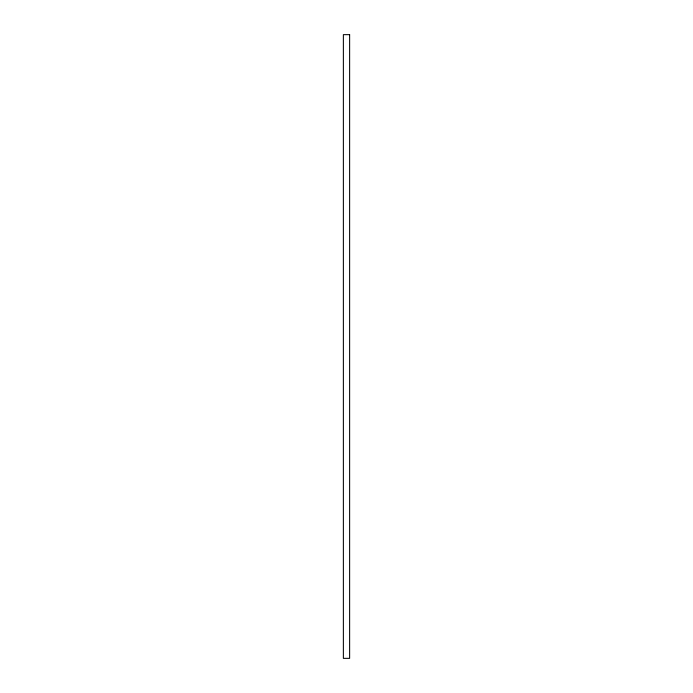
<?xml version="1.0" encoding="UTF-8"?>
<svg xmlns="http://www.w3.org/2000/svg" width="693" height="693" viewBox="0 0 693 693"><rect width="100%" height="100%" fill="white"/><g stroke="black" fill="none" stroke-linecap="round" stroke-linejoin="round"><path stroke-width="1.04" d="M349.627 34.65L343.373 34.65L343.373 658.35L349.627 658.35L349.627 34.65"/></g></svg>
